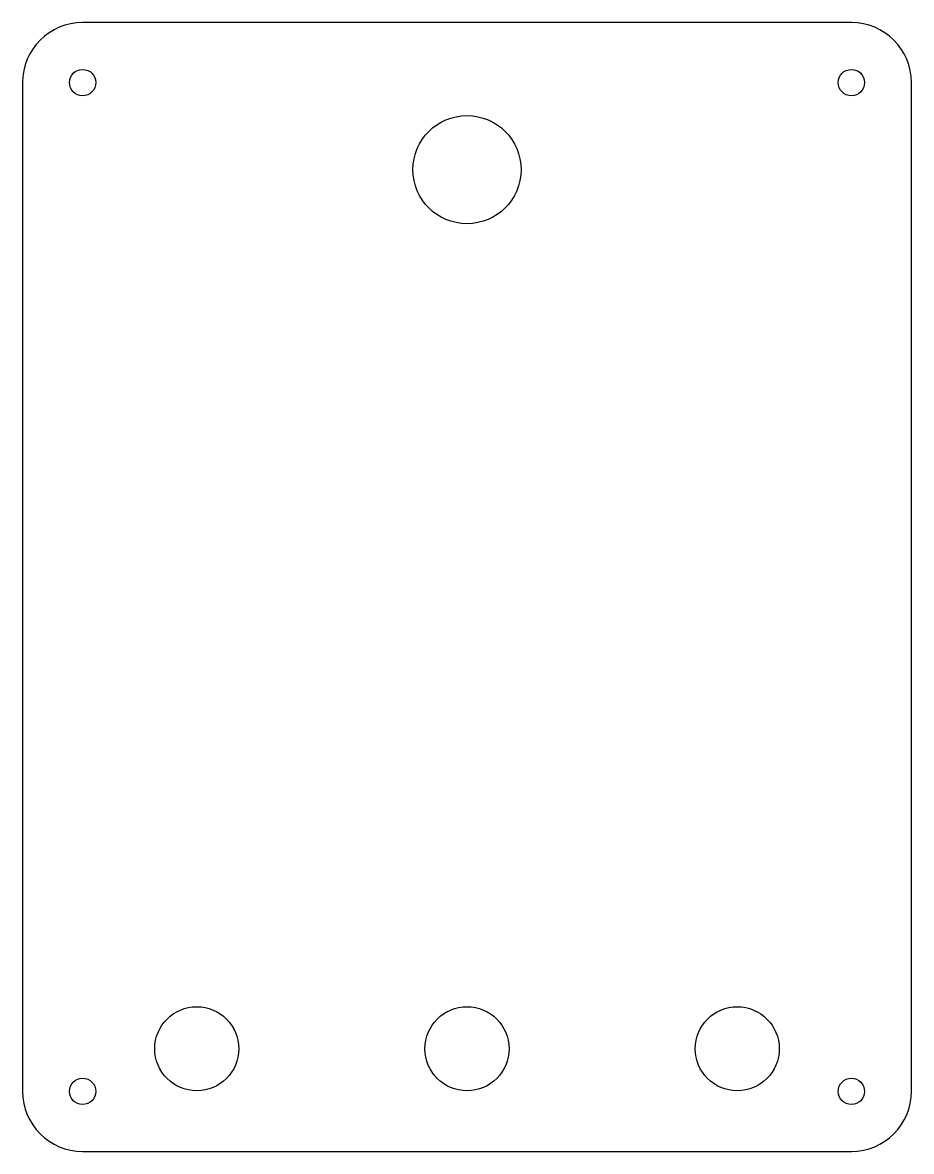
# Model space of a CAD drawing. Header units: millimetres. Extents: x -153.1 to -79.1, y 72.5 to 166.5.
import ezdxf

# ---------------------------------------------------------------- set-up
doc = ezdxf.new("R2010")
doc.units = ezdxf.units.MM
doc.layers.get('0').update_dxf_attribs({"linetype": 'CONTINUOUS'})

msp = doc.modelspace()

# ---------------------------------------------------------------- linework, layer by layer
msp.add_lwpolyline([(-79.071, 77.499), (-79.071, 161.499, 0.414213), (-84.071, 166.499), (-148.071, 166.499, 0.414213), (-153.071, 161.499), (-153.071, 77.499, 0.414213), (-148.071, 72.499), (-84.071, 72.499, 0.414213)], format="xyb", close=True)
for centre, radius in [((-148.071, 161.499), 1.1), ((-84.071, 161.499), 1.1), ((-116.071, 154.249), 4.5), ((-138.571, 81.049), 3.5), ((-116.071, 81.049), 3.5), ((-93.571, 81.049), 3.5), ((-148.071, 77.499), 1.1), ((-84.071, 77.499), 1.1)]:
    msp.add_circle(centre, radius)

doc.saveas('drawing.dxf')
